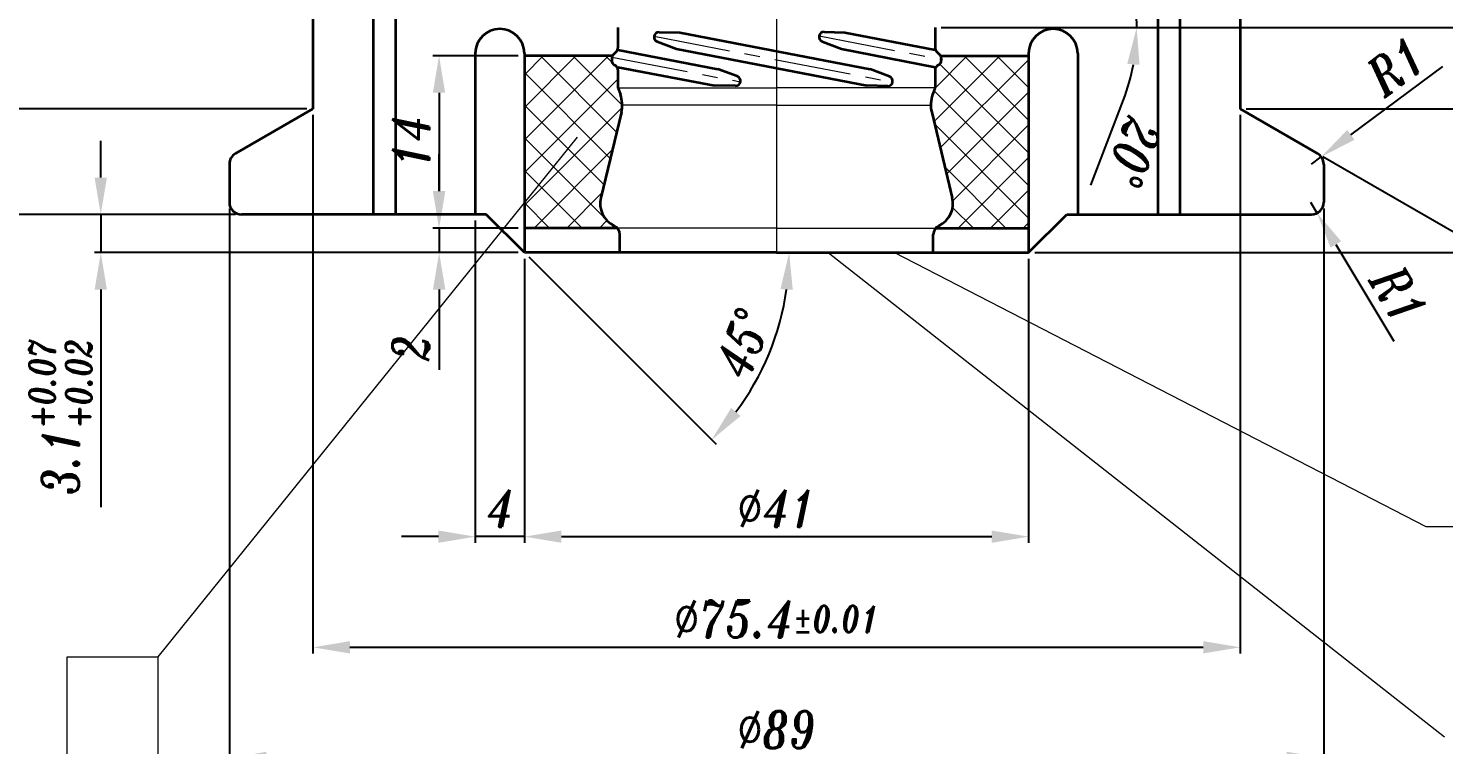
# Model space of a CAD drawing. Extents: x 64 to 585, y 48 to 468.
# Drawn here: x 121.2 to 236.3, y 291.1 to 349.3 of the extents above; entities that cross this region are included whole.
import ezdxf

# ---------------------------------------------------------------- set-up
doc = ezdxf.new("R2010")
doc.units = 0
doc.header["$LTSCALE"] = 5
doc.header["$MEASUREMENT"] = 0
doc.linetypes.add('CENTER', pattern=[2, 1.25, -0.25, 0.25, -0.25])
doc.linetypes.add('HIDDEN', pattern=[0.375, 0.25, -0.125])
doc.layers.get('0').update_dxf_attribs({"linetype": 'CONTINUOUS', "lineweight": 15})
doc.layers.get('Defpoints').update_dxf_attribs({"linetype": 'CONTINUOUS'})
for name, color, linetype, lineweight in [('1', 1, 'CENTER', 15), ('2', 2, 'HIDDEN', 15), ('3', 3, 'CONTINUOUS', 35), ('8', 252, 'CONTINUOUS', 15)]:
    doc.layers.add(name, color=color, linetype=linetype, lineweight=lineweight)
doc.styles.add('ITALICT', font='ITALICT.shx', dxfattribs={"width": 0.8, "height": 3})
doc.styles.get("Standard").update_dxf_attribs({"font": 'isocp.shx', "height": 3})
doc.dimstyles.get("Standard").update_dxf_attribs({"dimtxt": 0.18, "dimasz": 0.18, "dimexe": 0.18, "dimexo": 0.0625, "dimgap": 0.09, "dimtad": 0, "dimtih": 1, "dimtoh": 1, "dimdec": 4, "dimzin": 0, "dimdsep": 46, "dimtxsty": 'Standard', "dimcen": 0.09, "dimadec": 0, "dimazin": 0, "dimtfac": 1, "dimtdec": 4, "dimtofl": 0, "dimtmove": 0, "dimatfit": 3, "dimfxl": 1, "dimtolj": 1, "dimtzin": 0, "dimarcsym": 0})

# ---------------------------------------------------------------- blocks, each defined once
blk = doc.blocks.new('*D146')
at = {"color": 0, "lineweight": -2}
for p, q in [((161.51, 330.6), (161.51, 307.5)), ((202.51, 330.6), (202.51, 307.5)), ((164.51, 308), (199.51, 308))]:
    blk.add_line(p, q, dxfattribs=at)
at = {"color": 0}
for points in [[(164.51, 308.5), (164.51, 307.5), (161.51, 308)], [(199.51, 307.5), (199.51, 308.5), (202.51, 308)]]:
    blk.add_solid(points, dxfattribs=at)
at = {"layer": 'Defpoints', "color": 0}
for p in [(161.51, 331.1), (202.51, 331.1), (202.51, 308)]:
    blk.add_point(p, dxfattribs=at)
at = {"color": 0, "insert": (182.01, 310.3), "char_height": 3, "attachment_point": 5, "style": 'ITALICT'}
blk.add_mtext('\\A1;%%C41', dxfattribs=at)
blk = doc.blocks.new('*D149')
at = {"color": 0, "lineweight": -2}
for p, q in [((157.51, 333.7), (157.51, 307.5)), ((161.51, 330.6), (161.51, 307.5)), ((154.51, 308), (151.51, 308)), ((161.51, 308), (157.51, 308)), ((164.51, 308), (167.51, 308))]:
    blk.add_line(p, q, dxfattribs=at)
at = {"color": 0}
for points in [[(154.51, 307.5), (154.51, 308.5), (157.51, 308)], [(164.51, 308.5), (164.51, 307.5), (161.51, 308)]]:
    blk.add_solid(points, dxfattribs=at)
at = {"layer": 'Defpoints', "color": 0}
for p in [(157.51, 334.2), (161.51, 331.1), (157.51, 308)]:
    blk.add_point(p, dxfattribs=at)
at = {"color": 0, "insert": (159.51, 310.3), "char_height": 3, "attachment_point": 5, "style": 'ITALICT'}
blk.add_mtext('\\A1;4', dxfattribs=at)
blk = doc.blocks.new('*D150')
at = {"color": 0, "lineweight": -2}
for p, q in [((127.05, 337.2), (127.05, 340.2)), ((138.01, 334.2), (126.55, 334.2)), ((127.05, 334.2), (127.05, 331.1)), ((161.01, 331.1), (126.55, 331.1)), ((127.05, 328.1), (127.05, 310.4))]:
    blk.add_line(p, q, dxfattribs=at)
at = {"color": 0}
for points in [[(126.55, 337.2), (127.55, 337.2), (127.05, 334.2)], [(127.55, 328.1), (126.55, 328.1), (127.05, 331.1)]]:
    blk.add_solid(points, dxfattribs=at)
at = {"layer": 'Defpoints', "color": 0}
for p in [(138.51, 334.2), (127.05, 331.1), (161.51, 331.1)]:
    blk.add_point(p, dxfattribs=at)
at = {"color": 0, "insert": (123.77, 317.75), "char_height": 3, "attachment_point": 5, "rotation": 90, "style": 'ITALICT'}
blk.add_mtext('\\A1;3.1{}{\\H0.71x;\\C3;\\S+0.07^ +0.02;}', dxfattribs=at)
blk = doc.blocks.new('*D151')
at = {"color": 0, "lineweight": -2}
for p, q in [((161.86, 330.75), (177.09, 315.52)), ((183.52, 331.1), (183.54, 331.1))]:
    blk.add_line(p, q, dxfattribs=at)
blk.add_arc((161.51, 331.1), 21.53, 322.9895, 352.0105, dxfattribs=at)
at = {"color": 0}
for points in [[(183.33, 328.07), (182.33, 328.14), (183.04, 331.1)], [(178.32, 318.47), (179.08, 317.81), (176.73, 315.87)]]:
    blk.add_solid(points, dxfattribs=at)
at = {"layer": 'Defpoints', "color": 0}
for p in [(158.41, 334.2), (161.51, 331.1), (161.51, 331.1), (183.02, 331.1), (180.15, 320.33)]:
    blk.add_point(p, dxfattribs=at)
at = {"color": 0, "insert": (179.28, 323.74), "char_height": 3, "attachment_point": 5, "rotation": 67.5, "style": 'ITALICT'}
blk.add_mtext('\\A1;45%%d', dxfattribs=at)
blk = doc.blocks.new('*D157')
at = {"color": 0, "lineweight": -2}
for p, q in [((219.21, 381.7), (278.59, 381.7)), ((278.09, 378.7), (278.09, 334.1)), ((203.01, 331.1), (278.59, 331.1))]:
    blk.add_line(p, q, dxfattribs=at)
at = {"color": 0}
for points in [[(278.59, 378.7), (277.59, 378.7), (278.09, 381.7)], [(277.59, 334.1), (278.59, 334.1), (278.09, 331.1)]]:
    blk.add_solid(points, dxfattribs=at)
at = {"layer": 'Defpoints', "color": 0}
for p in [(218.71, 381.7), (202.51, 331.1), (278.09, 331.1)]:
    blk.add_point(p, dxfattribs=at)
at = {"color": 0, "insert": (274.8, 359.5), "char_height": 3, "attachment_point": 5, "rotation": 90, "style": 'ITALICT'}
blk.add_mtext('\\A1;50.6{}{\\H0.71x;\\C3;\\S+0.1^ -0.0;}', dxfattribs=at)
blk = doc.blocks.new('*D158')
at = {"color": 0, "lineweight": -2}
for p, q in [((195.41, 349.4), (270.94, 349.4)), ((270.44, 346.4), (270.44, 334.1)), ((203.01, 331.1), (270.94, 331.1))]:
    blk.add_line(p, q, dxfattribs=at)
at = {"color": 0}
for points in [[(270.94, 346.4), (269.94, 346.4), (270.44, 349.4)], [(269.94, 334.1), (270.94, 334.1), (270.44, 331.1)]]:
    blk.add_solid(points, dxfattribs=at)
at = {"layer": 'Defpoints', "color": 0}
for p in [(194.91, 349.4), (202.51, 331.1), (270.44, 331.1)]:
    blk.add_point(p, dxfattribs=at)
at = {"color": 0, "insert": (268.14, 340.25), "char_height": 3, "attachment_point": 5, "rotation": 90, "style": 'ITALICT'}
blk.add_mtext('\\A1;18.3{}{\\H0.71x;\\C3;%%p0.05}', dxfattribs=at)
blk = doc.blocks.new('*D167')
at = {"color": 0, "lineweight": -2}
for p, q in [((144.31, 342.3), (144.31, 298.5)), ((219.71, 342.3), (219.71, 298.5)), ((147.31, 299), (216.71, 299))]:
    blk.add_line(p, q, dxfattribs=at)
at = {"color": 0}
for points in [[(147.31, 299.5), (147.31, 298.5), (144.31, 299)], [(216.71, 298.5), (216.71, 299.5), (219.71, 299)]]:
    blk.add_solid(points, dxfattribs=at)
at = {"layer": 'Defpoints', "color": 0}
for p in [(144.31, 342.8), (219.71, 342.8), (219.71, 299)]:
    blk.add_point(p, dxfattribs=at)
at = {"color": 0, "insert": (182.01, 301.3), "char_height": 3, "attachment_point": 5, "style": 'ITALICT'}
blk.add_mtext('\\A1;%%c75.4{}{\\H0.71x;\\C3;%%p0.01}', dxfattribs=at)
blk = doc.blocks.new('*D168')
at = {"color": 0, "lineweight": -2}
for p, q in [((137.51, 334.7), (137.51, 289.5)), ((226.51, 334.7), (226.51, 289.5)), ((140.51, 290), (223.51, 290))]:
    blk.add_line(p, q, dxfattribs=at)
at = {"color": 0}
for points in [[(140.51, 290.5), (140.51, 289.5), (137.51, 290)], [(223.51, 289.5), (223.51, 290.5), (226.51, 290)]]:
    blk.add_solid(points, dxfattribs=at)
at = {"layer": 'Defpoints', "color": 0}
for p in [(137.51, 335.2), (226.51, 335.2), (226.51, 290)]:
    blk.add_point(p, dxfattribs=at)
at = {"color": 0, "insert": (182.01, 292.3), "char_height": 3, "attachment_point": 5, "style": 'ITALICT'}
blk.add_mtext('\\A1;%%c89', dxfattribs=at)
blk = doc.blocks.new('*D169')
at = {"color": 0, "lineweight": -2}
for p, q in [((220.21, 342.8), (245.31, 342.8)), ((226.44, 338.91), (241.88, 330))]:
    blk.add_line(p, q, dxfattribs=at)
for start, end in [(6.8503, 13.7006), (330, 0), (316.2994, 323.1497)]:
    blk.add_arc((219.71, 342.8), 25.11, start, end, dxfattribs=at)
at = {"color": 0}
for points in [[(244.14, 345.76), (245.13, 345.82), (244.81, 342.8)], [(240.22, 327.47), (239.38, 328.02), (241.45, 330.25)]]:
    blk.add_solid(points, dxfattribs=at)
at = {"layer": 'Defpoints', "color": 0}
for p in [(219.71, 342.8), (219.71, 342.8), (219.71, 342.8), (226.01, 339.16), (243.3, 334.21)]:
    blk.add_point(p, dxfattribs=at)
at = {"color": 0, "insert": (241.74, 336.9), "char_height": 3, "attachment_point": 5, "rotation": 75, "style": 'ITALICT'}
blk.add_mtext('\\A1;30%%d', dxfattribs=at)
blk = doc.blocks.new('*D170')
at = {"color": 0, "lineweight": -2}
for p, q in [((225.45, 335.2), (225.96, 334.34)), ((227.5, 331.77), (232.21, 323.89))]:
    blk.add_line(p, q, dxfattribs=at)
at = {"color": 0}
blk.add_solid([(227.93, 332.02), (227.07, 331.51), (225.96, 334.34)], dxfattribs=at)
at = {"layer": 'Defpoints', "color": 0}
for p in [(225.45, 335.2), (225.96, 334.34)]:
    blk.add_point(p, dxfattribs=at)
at = {"color": 0, "insert": (232.63, 327.67), "char_height": 3, "attachment_point": 5, "rotation": 300.8867, "style": 'ITALICT'}
blk.add_mtext('\\A1;R1', dxfattribs=at)
blk = doc.blocks.new('*D186')
at = {"color": 0, "lineweight": -2}
for p, q in [((143.81, 342.8), (117.55, 342.8)), ((118.05, 337.2), (118.05, 339.8)), ((138.01, 334.2), (117.55, 334.2)), ((118.05, 334.2), (118.05, 315.2))]:
    blk.add_line(p, q, dxfattribs=at)
at = {"color": 0}
for points in [[(118.55, 339.8), (117.55, 339.8), (118.05, 342.8)], [(117.55, 337.2), (118.55, 337.2), (118.05, 334.2)]]:
    blk.add_solid(points, dxfattribs=at)
at = {"layer": 'Defpoints', "color": 0}
for p in [(118.05, 342.8), (144.31, 342.8), (138.51, 334.2)]:
    blk.add_point(p, dxfattribs=at)
at = {"color": 0, "insert": (114.77, 322.72), "char_height": 3, "attachment_point": 5, "rotation": 90, "style": 'ITALICT'}
blk.add_mtext('\\A1;8.6{}{\\H0.71x;\\C3;\\S+0.04^ -0.01;}', dxfattribs=at)
blk = doc.blocks.new('*D189')
at = {"color": 0, "lineweight": -2}
for p, q in [((228.72, 340.68), (236.21, 346.24)), ((225.51, 338.3), (226.31, 338.89))]:
    blk.add_line(p, q, dxfattribs=at)
at = {"color": 0}
blk.add_solid([(228.42, 341.08), (229.02, 340.28), (226.31, 338.89)], dxfattribs=at)
at = {"layer": 'Defpoints', "color": 0}
for p in [(226.31, 338.89), (225.51, 338.3)]:
    blk.add_point(p, dxfattribs=at)
at = {"color": 0, "insert": (232.4, 346.28), "char_height": 3, "attachment_point": 5, "rotation": 36.5997, "style": 'ITALICT'}
blk.add_mtext('\\A1;R1', dxfattribs=at)
blk = doc.blocks.new('*D191')
at = {"color": 0, "lineweight": -2}
for p, q in [((161.01, 347.1), (154.06, 347.1)), ((154.56, 344.1), (154.56, 336.1)), ((161.01, 333.1), (154.06, 333.1))]:
    blk.add_line(p, q, dxfattribs=at)
at = {"color": 0}
for points in [[(155.06, 344.1), (154.06, 344.1), (154.56, 347.1)], [(154.06, 336.1), (155.06, 336.1), (154.56, 333.1)]]:
    blk.add_solid(points, dxfattribs=at)
at = {"layer": 'Defpoints', "color": 0}
for p in [(161.51, 347.1), (154.56, 333.1), (161.51, 333.1)]:
    blk.add_point(p, dxfattribs=at)
at = {"color": 0, "insert": (152.26, 340.1), "char_height": 3, "attachment_point": 5, "rotation": 90, "style": 'ITALICT'}
blk.add_mtext('\\A1;14', dxfattribs=at)
blk = doc.blocks.new('*D192')
at = {"color": 0, "lineweight": -2}
for p, q in [((154.57, 336.1), (154.57, 339.1)), ((161.01, 333.1), (154.07, 333.1)), ((154.57, 333.1), (154.57, 331.1)), ((161.01, 331.1), (154.07, 331.1)), ((154.57, 328.1), (154.57, 321.56))]:
    blk.add_line(p, q, dxfattribs=at)
at = {"color": 0}
for points in [[(154.07, 336.1), (155.07, 336.1), (154.57, 333.1)], [(155.07, 328.1), (154.07, 328.1), (154.57, 331.1)]]:
    blk.add_solid(points, dxfattribs=at)
at = {"layer": 'Defpoints', "color": 0}
for p in [(161.51, 333.1), (154.57, 331.1), (161.51, 331.1)]:
    blk.add_point(p, dxfattribs=at)
at = {"color": 0, "insert": (152.27, 323.33), "char_height": 3, "attachment_point": 5, "rotation": 90, "style": 'ITALICT'}
blk.add_mtext('\\A1;2', dxfattribs=at)
blk = doc.blocks.new('*D420')
at = {"color": 0, "lineweight": -2}
for p, q in [((201.53, 351.81), (210.78, 355.18)), ((195.41, 349.4), (211.8, 349.4)), ((210.21, 343.52), (207.55, 336.59))]:
    blk.add_line(p, q, dxfattribs=at)
for start, end in [(30.4986, 40.9972), (0, 20), (339.0028, 349.5014)]:
    blk.add_arc((194.91, 349.4), 16.4, start, end, dxfattribs=at)
at = {"color": 0}
for points in [[(208.58, 357.51), (209.49, 357.93), (210.31, 355.01)], [(211.53, 346.37), (210.53, 346.46), (211.3, 349.4)]]:
    blk.add_solid(points, dxfattribs=at)
at = {"layer": 'Defpoints', "color": 0}
for p in [(210.86, 353.18), (201.06, 351.64), (169.11, 349.4), (194.91, 349.4), (194.91, 349.4)]:
    blk.add_point(p, dxfattribs=at)
at = {"color": 0, "insert": (211.03, 339.23), "char_height": 3, "attachment_point": 5, "rotation": 249.0028, "style": 'ITALICT'}
blk.add_mtext('\\A1;20%%d', dxfattribs=at)

msp = doc.modelspace()

# ---------------------------------------------------------------- hatches: boundary and pattern name
at = {"layer": '8'}
h = msp.add_hatch(dxfattribs=at)
h.set_pattern_fill('ANSI37', color=256, scale=15)
h.set_pattern_definition([(45, (-962.7037, 0.9389), (-1.3258252, 1.3258252), []), (135, (-962.7037, 0.9389), (-1.3258252, -1.3258252), [])])
h.paths.add_polyline_path([(169.057, 333.099, 0.1013526), (168.801, 333.292, -0.3549851), (167.714, 335.568), (169.389, 342.516, 0.0592067), (169.458, 343.099, 0.0874887), (169.308, 343.949), (169.126, 344.449, -0.0429795), (169.113, 344.499, -0.0443425), (169.108, 344.552), (169.108, 345.965, 0.2679492), (168.908, 346.311), (168.808, 346.369, -0.2679492), (168.608, 346.715), (168.608, 346.915, -0.0572795), (168.618, 347.006, -0.0619989), (168.653, 347.099), (161.508, 347.099), (161.508, 335.17), (161.508, 333.099)])
h.paths.add_polyline_path([(194.89, 344.449), (194.708, 343.949, 0.0874887), (194.558, 343.099, 0.0592067), (194.627, 342.516), (196.302, 335.568, -0.3549851), (195.215, 333.292, 0.1013526), (194.959, 333.099), (202.508, 333.099), (202.508, 347.099), (195.363, 347.099, -0.1197035), (195.408, 346.915), (195.408, 346.815), (195.408, 346.715, -0.2679492), (195.208, 346.369), (195.108, 346.311, 0.2679492), (194.908, 345.965), (194.908, 344.552), (194.903, 344.499, -0.0429795)])

# ---------------------------------------------------------------- linework, layer by layer
for p, q in [((165.804, 340.492), (131.69, 298.237)), ((186.207, 331.099), (236.333, 291.706)), ((234.855, 308.794), (191.577, 331.099)), ((239.983, 308.794), (234.855, 308.794)), ((124.329, 226.255), (124.329, 298.237)), ((124.329, 298.237), (131.69, 298.237)), ((131.69, 298.237), (131.69, 226.255))]:
    msp.add_line(p, q)
at = {"layer": '1'}
for p, q in [((182.008, 381.699), (182.008, 331.099)), ((172.052, 348.709), (191.453, 344.969)), ((185.467, 348.732), (195.408, 346.815)), ((168.618, 347.006), (179.068, 344.992)), ((182.008, 346.899), (182.008, 331.099)), ((182.008, 346.299), (182.008, 331.099))]:
    msp.add_line(p, q, dxfattribs=at)
at = {"layer": '2'}
for p, q in [((169.108, 347.747), (169.108, 347.581)), ((194.908, 347.747), (194.908, 347.581)), ((169.108, 347.581), (168.991, 347.464)), ((194.908, 347.581), (195.025, 347.464)), ((168.908, 346.311), (169.108, 346.196)), ((169.108, 346.195), (169.108, 345.965)), ((195.108, 346.311), (194.908, 346.196)), ((194.908, 346.196), (194.908, 345.965)), ((169.108, 344.552), (169.108, 344.499)), ((169.108, 344.499), (169.126, 344.449)), ((194.908, 344.499), (194.89, 344.449)), ((194.908, 344.552), (194.908, 344.499))]:
    msp.add_line(p, q, dxfattribs=at)
at = {"layer": '3'}
for p, q in [((149.208, 381.699), (149.208, 340.399)), ((214.808, 381.699), (214.808, 334.199)), ((144.308, 362.699), (144.308, 342.799)), ((219.708, 362.699), (219.708, 342.799)), ((149.208, 357.612), (149.208, 334.199)), ((151.008, 357.899), (151.008, 334.199)), ((213.008, 357.899), (213.008, 334.199)), ((169.108, 349.399), (169.108, 347.747)), ((172.452, 349.033), (174.141, 348.999)), ((174.141, 348.999), (189.613, 346.017)), ((185.873, 349.056), (187.552, 348.999)), ((187.552, 348.999), (194.908, 347.581)), ((194.908, 349.399), (194.908, 347.747)), ((172.303, 348.259), (173.883, 347.663)), ((173.883, 347.663), (189.355, 344.681)), ((185.714, 348.284), (187.294, 347.663)), ((187.294, 347.663), (194.908, 346.196)), ((157.508, 347.299), (157.508, 334.199)), ((161.508, 347.299), (161.508, 331.099)), ((168.653, 347.099), (161.508, 347.099)), ((168.608, 346.915), (168.608, 346.715)), ((168.991, 347.464), (168.725, 347.198)), ((169.108, 347.581), (177.224, 346.017)), ((195.025, 347.464), (195.291, 347.198)), ((195.363, 347.099), (202.508, 347.099)), ((195.408, 346.915), (195.408, 346.715)), ((202.508, 347.299), (202.508, 331.099)), ((206.508, 347.299), (206.508, 334.199)), ((168.808, 346.369), (168.908, 346.311)), ((169.108, 346.195), (176.966, 344.681)), ((169.108, 345.965), (169.108, 344.552)), ((178.811, 345.444), (177.224, 346.017)), ((191.201, 345.419), (189.613, 346.017)), ((194.908, 345.965), (194.908, 344.552)), ((195.208, 346.369), (195.108, 346.311)), ((169.126, 344.449), (169.308, 343.949)), ((178.672, 344.668), (176.966, 344.681)), ((191.051, 344.645), (189.355, 344.681)), ((194.89, 344.449), (194.708, 343.949)), ((144.308, 342.799), (138.008, 339.162)), ((169.389, 342.516), (167.714, 335.568)), ((194.627, 342.516), (196.302, 335.568)), ((219.708, 342.799), (226.008, 339.162)), ((137.508, 338.296), (137.508, 335.199)), ((226.508, 338.296), (226.508, 335.199)), ((158.408, 334.199), (138.508, 334.199)), ((161.508, 331.099), (158.408, 334.199)), ((202.508, 331.099), (205.608, 334.199)), ((205.608, 334.199), (225.508, 334.199)), ((169.057, 333.099), (161.508, 333.099)), ((194.959, 333.099), (202.508, 333.099)), ((169.258, 331.099), (169.258, 332.569)), ((194.758, 331.099), (194.758, 332.569)), ((182.008, 331.099), (161.508, 331.099)), ((182.008, 331.099), (202.508, 331.099))]:
    msp.add_line(p, q, dxfattribs=at)
for centre, radius, start, end in [((159.508, 347.299), 2, 0, 180), ((172.444, 348.633), 0.4, 88.84389, 249.33501), ((185.86, 348.656), 0.4, 88.06843, 248.56559), ((204.508, 347.299), 2, 0, 180), ((168.708, 347.747), 0.4, 315, 0), ((195.308, 347.747), 0.4, 180, 225), ((169.008, 346.915), 0.4, 135, 180), ((169.008, 346.715), 0.4, 180, 240), ((195.008, 346.715), 0.4, 300, 0), ((195.008, 346.915), 0.4, 0, 45), ((168.708, 345.965), 0.4, 0, 60), ((178.675, 345.068), 0.4, 269.54987, 70.15455), ((191.06, 345.045), 0.4, 268.7963, 69.3826), ((195.308, 345.965), 0.4, 120, 180), ((169.408, 344.552), 0.3, 180, 200), ((194.608, 344.552), 0.3, 340, 0), ((166.972, 343.099), 2.486, 346.44665, 20), ((197.044, 343.099), 2.486, 160, 193.55335), ((138.508, 338.296), 1, 120, 180), ((225.508, 338.296), 1, 0, 60), ((138.508, 335.199), 1, 180, 270), ((169.658, 335.099), 2, 166.44665, 244.62307), ((194.358, 335.099), 2, 295.37693, 13.55335), ((225.508, 335.199), 1, 270, 0), ((168.458, 332.569), 0.8, 0, 64.62307), ((195.558, 332.569), 0.8, 115.37693, 180)]:
    msp.add_arc(centre, radius, start, end, dxfattribs=at)
at = {"layer": '8'}
for p, q in [((169.108, 344.499), (182.008, 344.499)), ((194.908, 344.499), (182.008, 344.499)), ((182.008, 343.099), (169.458, 343.099)), ((182.008, 343.099), (194.558, 343.099)), ((182.008, 333.099), (169.057, 333.099)), ((182.008, 333.099), (194.959, 333.099))]:
    msp.add_line(p, q, dxfattribs=at)

# ---------------------------------------------------------------- dimensions: what is measured, and where the dimension line sits
for base, p1, p2, text, override, picture, middle in [((278.088, 331.099), (218.708, 381.699), (202.508, 331.099), '<>{}{\\H0.71x;\\C3;\\S+0.1^ -0.0;}', {"dimtxt": 3, "dimasz": 3, "dimexe": 0.5, "dimexo": 0.5, "dimgap": 0.8, "dimtad": 1, "dimtih": 0, "dimtoh": 0, "dimdec": 2, "dimzin": 8, "dimtxsty": 'ITALICT', "dimcen": 0, "dimaunit": 1, "dimtp": 0.1, "dimtm": 0, "dimtdec": 1, "dimtofl": 1, "dimtmove": 0, "dimtvp": 13.888889, "dimtzin": 0}, '*D157', (278.088, 359.499)), ((118.054, 342.799), (138.508, 334.199), (144.308, 342.799), '<>{}{\\H0.71x;\\C3;\\S+0.04^ -0.01;}', {"dimtxt": 3, "dimasz": 3, "dimexe": 0.5, "dimexo": 0.5, "dimgap": 0.8, "dimtad": 1, "dimtih": 0, "dimtoh": 0, "dimdec": 2, "dimzin": 8, "dimtxsty": 'ITALICT', "dimcen": 0, "dimaunit": 1, "dimtp": 0.04, "dimtm": 0.01, "dimtdec": 2, "dimtofl": 1, "dimtmove": 0, "dimtvp": 13.888889, "dimtzin": 0}, '*D186', (118.054, 322.716))]:
    dim = msp.add_linear_dim(base=base, p1=p1, p2=p2, angle=90, text=text, dimstyle='Standard', override=override)
    dim.commit()
    dim.dimension.update_dxf_attribs({"geometry": picture, "text_midpoint": middle, "dimtype": 160})
for base, line1, line2, picture, middle in [((210.861, 353.18), ((194.908, 349.399), (201.058, 351.637)), ((194.908, 349.399), (169.108, 349.399)), '*D420', (211.031, 339.232)), ((243.301, 334.212), ((219.708, 342.799), (226.008, 339.162)), ((219.708, 342.799), (219.71, 342.799)), '*D169', (241.738, 336.896)), ((180.155, 320.333), ((161.508, 331.099), (158.408, 334.199)), ((183.024, 331.099), (161.508, 331.099)), '*D151', (179.276, 323.739))]:
    dim = msp.add_angular_dim_2l(base=base, line1=line1, line2=line2, dimstyle='Standard', override={"dimtxt": 3, "dimasz": 3, "dimexe": 0.5, "dimexo": 0.5, "dimgap": 0.8, "dimtad": 1, "dimtih": 0, "dimtoh": 0, "dimdec": 2, "dimzin": 8, "dimtxsty": 'ITALICT', "dimcen": 0, "dimaunit": 1, "dimtdec": 2, "dimtofl": 1, "dimtvp": 13.888889, "dimtzin": 8})
    dim.commit()
    dim.dimension.update_dxf_attribs({"geometry": picture, "text_midpoint": middle})
for base, p1, p2, text, override, picture, middle in [((270.436, 331.099), (194.908, 349.399), (202.508, 331.099), '<>{}{\\H0.71x;\\C3;%%p0.05}', {"dimtxt": 3, "dimasz": 3, "dimexe": 0.5, "dimexo": 0.5, "dimgap": 0.8, "dimtad": 1, "dimtih": 0, "dimtoh": 0, "dimdec": 2, "dimzin": 8, "dimtxsty": 'ITALICT', "dimcen": 0, "dimaunit": 1, "dimtp": 0.05, "dimtm": 0.05, "dimtdec": 2, "dimtofl": 1, "dimtvp": 13.888889, "dimtzin": 0}, '*D158', (268.136, 340.249)), ((127.054, 331.099), (138.508, 334.199), (161.508, 331.099), '<>{}{\\H0.71x;\\C3;\\S+0.07^ +0.02;}', {"dimtxt": 3, "dimasz": 3, "dimexe": 0.5, "dimexo": 0.5, "dimgap": 0.8, "dimtad": 1, "dimtih": 0, "dimtoh": 0, "dimdec": 2, "dimzin": 8, "dimtxsty": 'ITALICT', "dimcen": 0, "dimaunit": 1, "dimtp": 0.07, "dimtm": -0.02, "dimtdec": 2, "dimtofl": 1, "dimtmove": 0, "dimtvp": 13.888889, "dimtzin": 0}, '*D150', (123.769, 317.752))]:
    dim = msp.add_linear_dim(base=base, p1=p1, p2=p2, angle=90, text=text, dimstyle='Standard', override=override)
    dim.commit()
    dim.dimension.update_dxf_attribs({"geometry": picture, "text_midpoint": middle})
for center, mpoint, override, picture, middle in [((225.508, 338.296), (226.311, 338.892), {"dimtxt": 3, "dimasz": 3, "dimexe": 0.5, "dimexo": 0.5, "dimgap": 0.8, "dimtad": 1, "dimtih": 0, "dimtoh": 0, "dimdec": 2, "dimzin": 8, "dimtxsty": 'ITALICT', "dimcen": 0, "dimaunit": 1, "dimtdec": 2, "dimtofl": 1, "dimtvp": 13.888889, "dimtzin": 8}, '*D189', (233.775, 344.435)), ((225.448, 335.199), (225.961, 334.341), {"dimtxt": 3, "dimasz": 3, "dimexe": 0, "dimexo": 0, "dimgap": 0.8, "dimtad": 1, "dimtih": 0, "dimtoh": 0, "dimdec": 2, "dimzin": 8, "dimtxsty": 'ITALICT', "dimcen": 0, "dimaunit": 1, "dimtdec": 2, "dimtofl": 1, "dimtvp": 13.888889, "dimtzin": 8}, '*D170', (230.66, 326.486))]:
    dim = msp.add_radius_dim(center=center, mpoint=mpoint, dimstyle='Standard', override=override)
    dim.commit()
    dim.dimension.update_dxf_attribs({"geometry": picture, "text_midpoint": middle, "dimtype": 164})
for base, p1, p2, picture, middle in [((154.556, 333.099), (161.508, 347.099), (161.508, 333.099), '*D191', (152.256, 340.099)), ((154.566, 331.099), (161.508, 333.099), (161.508, 331.099), '*D192', (152.266, 323.328))]:
    dim = msp.add_linear_dim(base=base, p1=p1, p2=p2, angle=90, dimstyle='Standard', override={"dimtxt": 3, "dimasz": 3, "dimexe": 0.5, "dimexo": 0.5, "dimgap": 0.8, "dimtad": 1, "dimtih": 0, "dimtoh": 0, "dimdec": 2, "dimzin": 8, "dimtxsty": 'ITALICT', "dimcen": 0, "dimaunit": 1, "dimtdec": 2, "dimtofl": 1, "dimtvp": 13.888889, "dimtzin": 8})
    dim.commit()
    dim.dimension.update_dxf_attribs({"geometry": picture, "text_midpoint": middle})
for base, p1, p2, text, override, picture, middle in [((219.708, 299.003), (144.308, 342.799), (219.708, 342.799), '%%c<>{}{\\H0.71x;\\C3;%%p0.01}', {"dimtxt": 3, "dimasz": 3, "dimexe": 0.5, "dimexo": 0.5, "dimgap": 0.8, "dimtad": 1, "dimtih": 0, "dimtoh": 0, "dimdec": 2, "dimzin": 8, "dimtxsty": 'ITALICT', "dimcen": 0, "dimaunit": 1, "dimtp": 0.01, "dimtm": 0.01, "dimtdec": 2, "dimtofl": 1, "dimtmove": 0, "dimtvp": 13.888889, "dimtzin": 0}, '*D167', (182.008, 299.003)), ((226.508, 290.003), (137.508, 335.199), (226.508, 335.199), '%%c<>', {"dimtxt": 3, "dimasz": 3, "dimexe": 0.5, "dimexo": 0.5, "dimgap": 0.8, "dimtad": 1, "dimtih": 0, "dimtoh": 0, "dimdec": 2, "dimzin": 8, "dimtxsty": 'ITALICT', "dimcen": 0, "dimaunit": 1, "dimtdec": 2, "dimtofl": 1, "dimtmove": 0, "dimtvp": 13.888889, "dimtzin": 8}, '*D168', (182.008, 290.003))]:
    dim = msp.add_linear_dim(base=base, p1=p1, p2=p2, text=text, dimstyle='Standard', override=override)
    dim.commit()
    dim.dimension.update_dxf_attribs({"geometry": picture, "text_midpoint": middle, "dimtype": 160})
dim = msp.add_linear_dim(base=(157.508, 308.003), p1=(161.508, 331.099), p2=(157.508, 334.199), dimstyle='Standard', override={"dimtxt": 3, "dimasz": 3, "dimexe": 0.5, "dimexo": 0.5, "dimgap": 0.8, "dimtad": 1, "dimtih": 0, "dimtoh": 0, "dimdec": 2, "dimzin": 8, "dimtxsty": 'ITALICT', "dimcen": 0, "dimaunit": 1, "dimtdec": 2, "dimtofl": 1, "dimtvp": 13.888889, "dimtzin": 8})
dim.commit()
dim.dimension.update_dxf_attribs({"geometry": '*D149', "text_midpoint": (159.508, 310.303)})
dim = msp.add_linear_dim(base=(202.508, 308.003), p1=(161.508, 331.099), p2=(202.508, 331.099), text='%%C<>', dimstyle='Standard', override={"dimtxt": 3, "dimasz": 3, "dimexe": 0.5, "dimexo": 0.5, "dimgap": 0.8, "dimtad": 1, "dimtih": 0, "dimtoh": 0, "dimdec": 2, "dimzin": 8, "dimtxsty": 'ITALICT', "dimcen": 0, "dimaunit": 1, "dimtdec": 2, "dimtofl": 1, "dimtmove": 0, "dimtvp": 13.888889, "dimtzin": 8})
dim.commit()
dim.dimension.update_dxf_attribs({"geometry": '*D146', "text_midpoint": (182.008, 310.303)})

doc.saveas('drawing.dxf')
